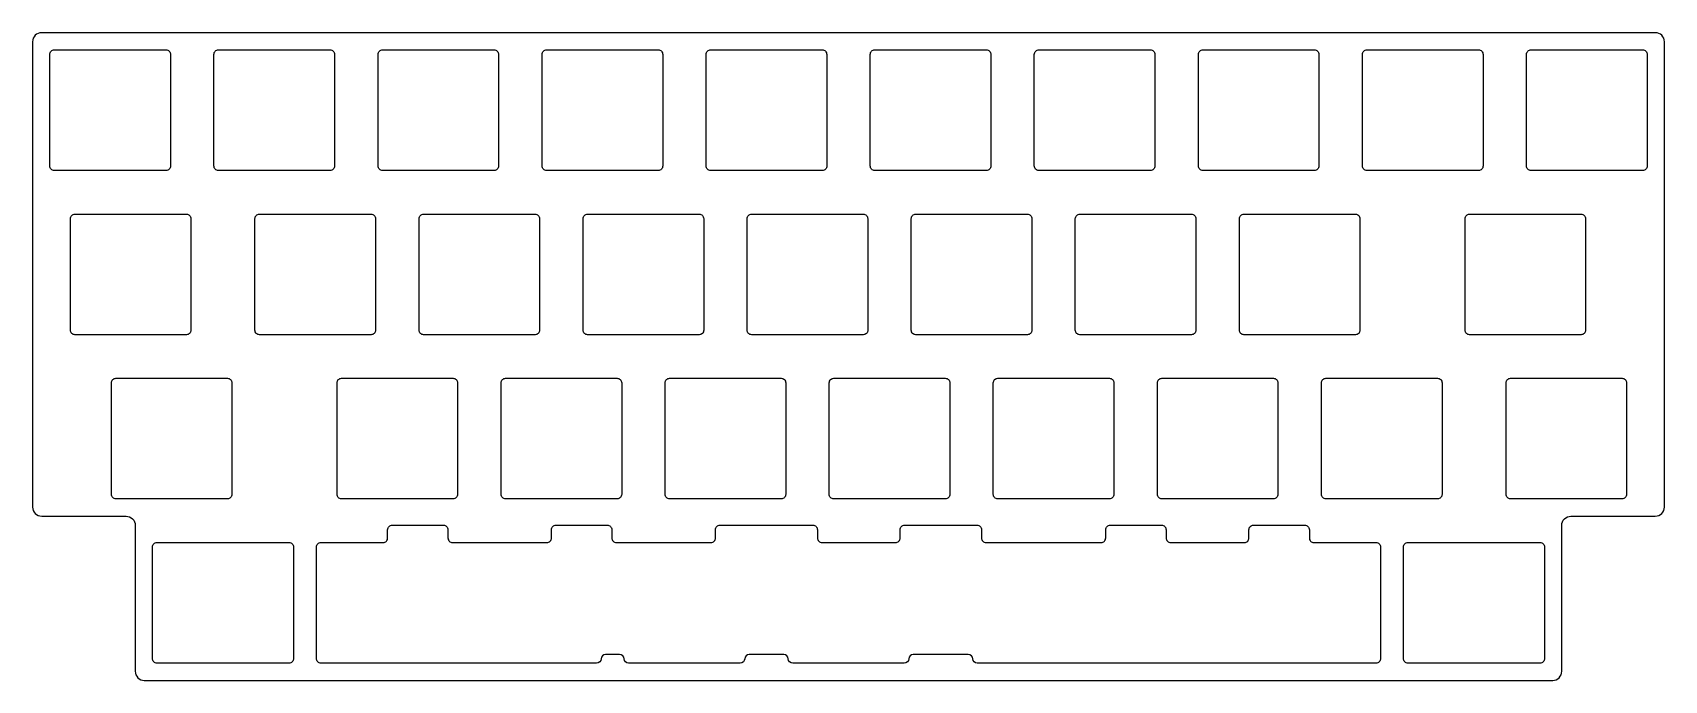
# Model space of a CAD drawing. Header units: millimetres. Extents: x 0 to 189, y -21 to 54.
import ezdxf

# ---------------------------------------------------------------- set-up
doc = ezdxf.new("R2010")
doc.units = ezdxf.units.MM
doc.layers.get('0').update_dxf_attribs({"linetype": 'CONTINUOUS'})

msp = doc.modelspace()

# ---------------------------------------------------------------- linework, layer by layer
for points in [[(11.91, -3.29), (11.91, -20.24, 0.414214), (12.96, -21.29), (176.49, -21.29, 0.414214), (177.54, -20.24), (177.54, -3.29, -0.414214), (178.59, -2.24), (188.4, -2.24, 0.414214), (189.45, -1.19), (189.45, 52.81, 0.414214), (188.4, 53.86), (1.05, 53.86, 0.414214), (0, 52.81), (0, -1.19, 0.414214), (1.05, -2.24), (10.86, -2.24, -0.414214)], [(15.48, 37.86), (2.52, 37.86, -0.414214), (2, 38.39), (2, 51.34, -0.414214), (2.52, 51.86), (15.48, 51.86, -0.414214), (16, 51.34), (16, 38.39, -0.414214)], [(35.05, 51.34), (35.05, 38.39, -0.414214), (34.52, 37.86), (21.58, 37.86, -0.414214), (21.05, 38.39), (21.05, 51.34, -0.414214), (21.58, 51.86), (34.52, 51.86, -0.414214)], [(54.1, 51.34), (54.1, 38.39, -0.414214), (53.58, 37.86), (40.63, 37.86, -0.414214), (40.1, 38.39), (40.1, 51.34, -0.414214), (40.63, 51.86), (53.58, 51.86, -0.414214)], [(73.15, 51.34), (73.15, 38.39, -0.414214), (72.63, 37.86), (59.68, 37.86, -0.414214), (59.15, 38.39), (59.15, 51.34, -0.414214), (59.68, 51.86), (72.63, 51.86, -0.414214)], [(92.2, 51.34), (92.2, 38.39, -0.414214), (91.68, 37.86), (78.73, 37.86, -0.414214), (78.2, 38.39), (78.2, 51.34, -0.414214), (78.73, 51.86), (91.68, 51.86, -0.414214)], [(111.25, 51.34), (111.25, 38.39, -0.414214), (110.73, 37.86), (97.78, 37.86, -0.414214), (97.25, 38.39), (97.25, 51.34, -0.414214), (97.78, 51.86), (110.73, 51.86, -0.414214)], [(130.3, 51.34), (130.3, 38.39, -0.414214), (129.77, 37.86), (116.83, 37.86, -0.414214), (116.3, 38.39), (116.3, 51.34, -0.414214), (116.83, 51.86), (129.77, 51.86, -0.414214)], [(149.35, 51.34), (149.35, 38.39, -0.414214), (148.82, 37.86), (135.88, 37.86, -0.414214), (135.35, 38.39), (135.35, 51.34, -0.414214), (135.88, 51.86), (148.82, 51.86, -0.414214)], [(168.4, 51.34), (168.4, 38.39, -0.414214), (167.88, 37.86), (154.93, 37.86, -0.414214), (154.4, 38.39), (154.4, 51.34, -0.414214), (154.93, 51.86), (167.88, 51.86, -0.414214)], [(187.45, 51.34), (187.45, 38.39, -0.414214), (186.93, 37.86), (173.98, 37.86, -0.414214), (173.45, 38.39), (173.45, 51.34, -0.414214), (173.98, 51.86), (186.93, 51.86, -0.414214)], [(17.86, 18.81), (4.91, 18.81, -0.414214), (4.38, 19.34), (4.38, 32.29, -0.414214), (4.91, 32.81), (17.86, 32.81, -0.414214), (18.38, 32.29), (18.38, 19.34, -0.414214)], [(39.29, 18.81), (26.34, 18.81, -0.414214), (25.81, 19.34), (25.81, 32.29, -0.414214), (26.34, 32.81), (39.29, 32.81, -0.414214), (39.81, 32.29), (39.81, 19.34, -0.414214)], [(58.34, 18.81), (45.39, 18.81, -0.414214), (44.86, 19.34), (44.86, 32.29, -0.414214), (45.39, 32.81), (58.34, 32.81, -0.414214), (58.86, 32.29), (58.86, 19.34, -0.414214)], [(77.39, 18.81), (64.44, 18.81, -0.414214), (63.91, 19.34), (63.91, 32.29, -0.414214), (64.44, 32.81), (77.39, 32.81, -0.414214), (77.91, 32.29), (77.91, 19.34, -0.414214)], [(96.44, 18.81), (83.49, 18.81, -0.414214), (82.96, 19.34), (82.96, 32.29, -0.414214), (83.49, 32.81), (96.44, 32.81, -0.414214), (96.96, 32.29), (96.96, 19.34, -0.414214)], [(115.49, 18.81), (102.54, 18.81, -0.414214), (102.01, 19.34), (102.01, 32.29, -0.414214), (102.54, 32.81), (115.49, 32.81, -0.414214), (116.01, 32.29), (116.01, 19.34, -0.414214)], [(134.54, 18.81), (121.59, 18.81, -0.414214), (121.06, 19.34), (121.06, 32.29, -0.414214), (121.59, 32.81), (134.54, 32.81, -0.414214), (135.06, 32.29), (135.06, 19.34, -0.414214)], [(153.59, 18.81), (140.64, 18.81, -0.414214), (140.11, 19.34), (140.11, 32.29, -0.414214), (140.64, 32.81), (153.59, 32.81, -0.414214), (154.11, 32.29), (154.11, 19.34, -0.414214)], [(179.78, 18.81), (166.83, 18.81, -0.414214), (166.31, 19.34), (166.31, 32.29, -0.414214), (166.83, 32.81), (179.78, 32.81, -0.414214), (180.31, 32.29), (180.31, 19.34, -0.414214)], [(9.14, 0.29), (9.14, 13.24, -0.414214), (9.67, 13.76), (22.62, 13.76, -0.414214), (23.14, 13.24), (23.14, 0.29, -0.414214), (22.62, -0.24), (9.67, -0.24, -0.414214)], [(35.34, 0.29), (35.34, 13.24, -0.414214), (35.86, 13.76), (48.81, 13.76, -0.414214), (49.34, 13.24), (49.34, 0.29, -0.414214), (48.81, -0.24), (35.86, -0.24, -0.414214)], [(54.39, 0.29), (54.39, 13.24, -0.414214), (54.91, 13.76), (67.86, 13.76, -0.414214), (68.39, 13.24), (68.39, 0.29, -0.414214), (67.86, -0.24), (54.91, -0.24, -0.414214)], [(73.44, 0.29), (73.44, 13.24, -0.414214), (73.96, 13.76), (86.91, 13.76, -0.414214), (87.44, 13.24), (87.44, 0.29, -0.414214), (86.91, -0.24), (73.96, -0.24, -0.414214)], [(92.49, 0.29), (92.49, 13.24, -0.414214), (93.01, 13.76), (105.96, 13.76, -0.414214), (106.49, 13.24), (106.49, 0.29, -0.414214), (105.96, -0.24), (93.01, -0.24, -0.414214)], [(111.54, 0.29), (111.54, 13.24, -0.414214), (112.06, 13.76), (125.01, 13.76, -0.414214), (125.54, 13.24), (125.54, 0.29, -0.414214), (125.01, -0.24), (112.06, -0.24, -0.414214)], [(130.59, 0.29), (130.59, 13.24, -0.414214), (131.11, 13.76), (144.06, 13.76, -0.414214), (144.59, 13.24), (144.59, 0.29, -0.414214), (144.06, -0.24), (131.11, -0.24, -0.414214)], [(149.64, 0.29), (149.64, 13.24, -0.414214), (150.16, 13.76), (163.11, 13.76, -0.414214), (163.64, 13.24), (163.64, 0.29, -0.414214), (163.11, -0.24), (150.16, -0.24, -0.414214)], [(185.07, 13.24), (185.07, 0.29, -0.414214), (184.54, -0.24), (171.59, -0.24, -0.414214), (171.07, 0.29), (171.07, 13.24, -0.414214), (171.59, 13.76), (184.54, 13.76, -0.414214)], [(40.7, -5.29, 0.414214), (41.22, -4.76), (41.22, -3.81, -0.414214), (41.75, -3.29), (47.7, -3.29, -0.414214), (48.22, -3.81), (48.22, -4.76, 0.414214), (48.75, -5.29), (59.71, -5.29, 0.414214), (60.24, -4.76), (60.24, -3.81, -0.414214), (60.76, -3.29), (66.71, -3.29, -0.414214), (67.24, -3.81), (67.24, -4.76, 0.414214), (67.76, -5.29), (78.76, -5.29, 0.414214), (79.29, -4.76), (79.29, -3.81, -0.414214), (79.81, -3.29), (90.59, -3.29, -0.414214), (91.11, -3.81), (91.11, -4.76, 0.414214), (91.64, -5.29), (100.19, -5.29, 0.414214), (100.72, -4.76), (100.72, -3.81, -0.414214), (101.24, -3.29), (109.64, -3.29, -0.414214), (110.16, -3.81), (110.16, -4.76, 0.414214), (110.69, -5.29), (124.07, -5.29, 0.414214), (124.59, -4.76), (124.59, -3.81, -0.414214), (125.12, -3.29), (131.07, -3.29, -0.414214), (131.59, -3.81), (131.59, -4.76, 0.414214), (132.12, -5.29), (140.7, -5.29, 0.414214), (141.22, -4.76), (141.22, -3.81, -0.414214), (141.75, -3.29), (147.7, -3.29, -0.414214), (148.23, -3.81), (148.23, -4.76, 0.414214), (148.75, -5.29), (155.97, -5.29, -0.414214), (156.49, -5.81), (156.49, -18.76, -0.414214), (155.97, -19.29), (109.68, -19.29, -0.400329), (109.16, -18.79, 0.400329), (108.63, -18.29), (102.25, -18.29, 0.400329), (101.73, -18.79, -0.400329), (101.2, -19.29), (88.25, -19.29, -0.400329), (87.72, -18.79, 0.400329), (87.2, -18.29), (83.2, -18.29, 0.400329), (82.68, -18.79, -0.400329), (82.15, -19.29), (69.2, -19.29, -0.400329), (68.68, -18.79, 0.400329), (68.15, -18.29), (66.53, -18.29, 0.400329), (66.01, -18.79, -0.400329), (65.48, -19.29), (33.48, -19.29, -0.414214), (32.96, -18.76), (32.96, -5.81, -0.414214), (33.48, -5.29)], [(30.29, -5.81), (30.29, -18.76, -0.414214), (29.76, -19.29), (14.43, -19.29, -0.414214), (13.91, -18.76), (13.91, -5.81, -0.414214), (14.43, -5.29), (29.76, -5.29, -0.414214)], [(159.69, -5.29), (175.02, -5.29, -0.414214), (175.54, -5.81), (175.54, -18.76, -0.414214), (175.02, -19.29), (159.69, -19.29, -0.414214), (159.16, -18.76), (159.16, -5.81, -0.414214)]]:
    msp.add_lwpolyline(points, format="xyb", close=True)

doc.saveas('drawing.dxf')
